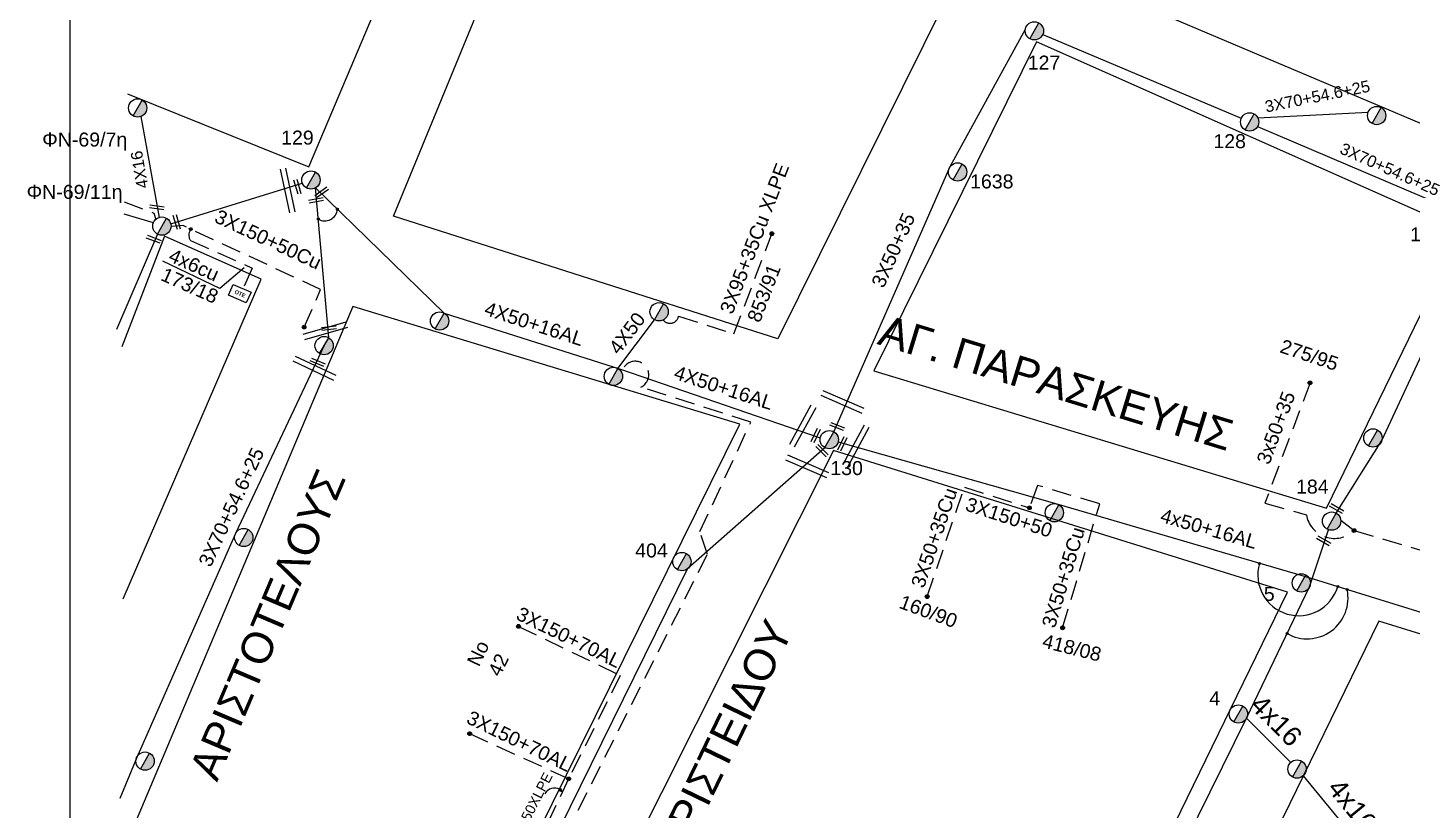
# Model space of a CAD drawing. Header units: millimetres. Extents: x 1421 to 7149, y 887 to 1917.
# Drawn here: x 5032.8 to 5211.1, y 1038.7 to 1139.5 of the extents above; entities that cross this region are included whole.
import ezdxf
from ezdxf.enums import TextEntityAlignment as Align

# ---------------------------------------------------------------- set-up
doc = ezdxf.new("R2010")
doc.units = ezdxf.units.MM
doc.linetypes.add('DASHED', pattern=[19.05, 12.7, -6.35])
for name, color, linetype in [('4 X 50 + 13.5', 7, 'SYN_LINE'), ('Pillar OTE', 7, 'Continuous'), ('Άγνωστα', 7, 'Continuous'), ('Γυμνά εναέρια ΧΤ (3Φ) 4x50AL', 7, 'Continuous'), ('Γυμνά εναέρια ΧΤ και ΦΟΠ (3Φ)   4x50+16AL', 7, 'Continuous'), ('Εναέρια παροχή ΧΤ 4x16', 7, 'SYN_LINE'), ('Επιγραφές - Σχήματα', 7, 'Continuous'), ('Καλωδια Χ.Τ 3x95+35', 7, 'DASHED'), ('Καλωδια Χ.Τ. 3x50+35', 7, 'Continuous'), ('Καλώδια ΧΤ   3x150+50CU', 7, 'DASHED'), ('Καλώδια ΧΤ   3x150+70AL', 7, 'DASHED'), ('Καλώδια ΧΤ   3x150AL+50CU', 7, 'DASHED'), ('Μηχανική τομή', 7, 'Continuous'), ('Στύλος ΦΜ', 7, 'Continuous'), ('Στύλος ΦΜ @ 1', 7, 'Continuous'), ('Συνδέσεις', 7, 'Continuous'), ('Συνεστραμμένα ΧΤ   3x70+54.6+25 AL', 7, 'SYN_LINE'), ('Συνεστραμμένα ΧΤ   4x120+25 AL', 7, 'SYN_LINE'), ('Τομή', 7, 'Continuous'), ('Υπόβαθρο ΔΕΗ', 7, 'Continuous'), ('Υπόγεια καλώδια Παροχών ΧΤ   4x50AL', 7, 'DASHED'), ('Υπόγεια καλώδια Παροχών ΧΤ   4x6', 7, 'DASHED')]:
    doc.layers.add(name, color=color, linetype=linetype)
doc.styles.add('arial', font='arial.ttf')
doc.styles.get("Standard").update_dxf_attribs({"font": 'arial.ttf'})
doc.linetypes.add('SYN_LINE', pattern='A,0.5,-0.0001,["/\\/\\/\\/",Standard,S=0.1,R=0,X=0,Y=-0.05],-0.25', length=0.7501)
doc.dimstyles.new('ISO-25', dxfattribs={"dimtxt": 2.5, "dimasz": 2.5, "dimexe": 1.25, "dimexo": 0.625, "dimtad": 1, "dimtxsty": 'Standard', "dimcen": 2.5, "dimadec": 0, "dimazin": 0, "dimtfac": 1, "dimtmove": 0, "dimatfit": 3, "dimfxl": 1, "dimarcsym": 0})

# ---------------------------------------------------------------- blocks, each defined once
blk = doc.blocks.new('ΥΠΑΡΧΩΝ ΤΣΙΜΕΝΤΕΝΙΟΣ ΣΤΥΛΟΣ')
at = {"layer": 'Στύλος ΦΜ'}
blk.add_hatch(color=256, dxfattribs=at).paths.add_polyline_path([(-1.29, -2.28, 0.574793), (2.62, 0, 0.268822), (1.3, 2.27)])
blk.add_line((-1.29, -2.28), (1.3, 2.27), dxfattribs=at)
blk.add_circle((0, 0), 2.62, dxfattribs=at)
at = {"layer": 'Στύλος ΦΜ', "flags": 4}
for tag, p in [('ΑΡΙΘΜΟΣ', (-4.68, 8.05)), ('ΤΥΠΟΣ', (-4.91, 3.03))]:
    blk.add_attdef(tag, p, '', height=4, dxfattribs=at)
blk = doc.blocks.new('_ΣΥΝΔΕΣΗ')
at = {"layer": 'Συνδέσεις', "linetype": 'SYN_LINE', "ltscale": 40}
blk.add_hatch(color=256, dxfattribs=at).paths.add_polyline_path([(0.5, -0.01, 1), (-0.5, -0.01, 1)])
at = {"layer": 'Συνδέσεις'}
blk.add_circle((0, -0.01), 0.5, dxfattribs=at)
blk = doc.blocks.new('ΜΗΧΑΝΙΚΗ ΤΟΜΗ')
at = {"layer": 'Μηχανική τομή', "ltscale": 40}
for p, q in [((-3.67, 1.17), (3.91, 1.17)), ((3.91, -0.38), (-3.67, -0.38))]:
    blk.add_line(p, q, dxfattribs=at)
blk = doc.blocks.new('ΤΟΜΗ')
at = {"layer": 'Τομή', "ltscale": 40}
for p, q in [((10.95, 0.22), (-12.13, 0.22)), ((10.95, -2.57), (-12.13, -2.57))]:
    blk.add_line(p, q, dxfattribs=at)
blk = doc.blocks.new('TSONTA XT1')
at = {"ltscale": 40}
h = blk.add_hatch(color=256, dxfattribs=at)
h.dxf.hatch_style = 1
h.paths.add_polyline_path([(595.96, 2487.66), (597.07, 2488.77), (595.96, 2489.87), (594.85, 2488.77)])
blk.add_lwpolyline([(594.85, 2488.77), (595.96, 2489.87), (597.07, 2488.77), (595.96, 2487.66)], close=True, dxfattribs=at)
blk = doc.blocks.new('PILLAR ΟΤΕ')
at = {"layer": 'Pillar OTE', "ltscale": 40}
blk.add_lwpolyline([(-3.31, 2.02), (3.39, 2.02), (3.39, -1.99), (-3.31, -1.99)], close=True, dxfattribs=at)
at = {"layer": 'Pillar OTE', "insert": (-1.81, 0.71), "char_height": 1.3575, "width": 109.961, "attachment_point": 1}
blk.add_mtext('{\\fArial|b1|i0|c161|p34;OTE}', dxfattribs=at)

msp = doc.modelspace()

# ---------------------------------------------------------------- hatches: boundary and pattern name
at = {"lineweight": -3, "ltscale": 0.1}
h = msp.add_hatch(color=256, dxfattribs=at)
h.paths.add_polyline_path([(5101.44, 1041.52), (5101.29, 1041.36), (5101.62, 1041.06)])
h.paths.add_polyline_path([(5101.29, 1041.36), (5101.15, 1041.21), (5101.62, 1041.06)])

# ---------------------------------------------------------------- linework, layer by layer
msp.add_lwpolyline([(5038.25, 1899.55), (6989.1, 1899.55), (6989.1, 911.99), (5038.25, 911.99)], close=True, dxfattribs=at)
for points in [[(5101.29, 1041.36), (5101.62, 1041.06), (5101.44, 1041.52), (5101.29, 1041.36)], [(5101.29, 1041.36), (5101.62, 1041.06), (5101.15, 1041.21), (5101.29, 1041.36)]]:
    msp.add_lwpolyline(points, dxfattribs=at)
msp.add_arc((5100.6, 1040.18), 1.38, 59.6337, 152.3008, dxfattribs=at)
at = {"layer": '4 X 50 + 13.5', "color": 5, "lineweight": -3, "ltscale": 20}
msp.add_lwpolyline([(5086.54, 1008.98), (5097.07, 1027.85), (5117.8, 1069.86), (5135.41, 1085.4)], dxfattribs=at)
at = {"layer": 'Γυμνά εναέρια ΧΤ (3Φ) 4x50AL', "color": 30, "lineweight": -3, "ltscale": 0.2}
msp.add_lwpolyline([(5108.78, 1095.6), (5113.5, 1101.87)], dxfattribs=at)
at = {"layer": 'Γυμνά εναέρια ΧΤ και ΦΟΠ (3Φ)   4x50+16AL', "color": 30, "lineweight": -3, "ltscale": 0.2}
msp.add_lwpolyline([(5069.84, 1118.85), (5086.39, 1102.73), (5109.12, 1095.49), (5134.84, 1086.67)], dxfattribs=at)
at = {"layer": 'Γυμνά εναέρια ΧΤ και ΦΟΠ (3Φ)   4x50+16AL', "color": 133, "lineweight": -3, "ltscale": 0.1}
msp.add_lwpolyline([(5137.13, 1086.13), (5165.29, 1078.16), (5197.75, 1068.67), (5235.43, 1056.99), (5265.84, 1046.22)], dxfattribs=at)
at = {"layer": 'Εναέρια παροχή ΧΤ 4x16', "color": 3, "linetype": 'Continuous', "lineweight": -3, "ltscale": 0.2}
for points in [[(5047.33, 1128.05), (5049.7, 1115.05)], [(5051.19, 1114.21), (5068.13, 1119.47)], [(5048.95, 1114.37), (5045.2, 1115.46)]]:
    msp.add_lwpolyline(points, dxfattribs=at)
at = {"layer": 'Εναέρια παροχή ΧΤ 4x16', "color": 7, "lineweight": -3, "ltscale": 10}
for points in [[(5189.75, 1050.58), (5195.42, 1044.85)], [(5197.04, 1043.15), (5205.49, 1032.83)]]:
    msp.add_lwpolyline(points, dxfattribs=at)
at = {"layer": 'Καλωδια Χ.Τ 3x95+35', "color": 30, "lineweight": -3, "ltscale": 0.2}
msp.add_lwpolyline([(5114.61, 1101.84, 0.639605), (5116.59, 1102.33), (5123.7, 1100.06), (5128.61, 1112.95)], format="xyb", dxfattribs=at)
at = {"layer": 'Καλωδια Χ.Τ. 3x50+35', "color": 85, "lineweight": -3, "ltscale": 0.1}
msp.add_lwpolyline([(5136.58, 1087.45), (5151.58, 1121.62), (5161.25, 1139.28)], dxfattribs=at)
at = {"layer": 'Καλωδια Χ.Τ. 3x50+35', "color": 30, "linetype": 'DASHED', "lineweight": -3, "ltscale": 0.2}
msp.add_lwpolyline([(5197.91, 1093.73), (5192.1, 1078.23), (5197.44, 1076.75, 0.597478), (5203.59, 1074.72)], format="xyb", dxfattribs=at)
at = {"layer": 'Καλωδια Χ.Τ. 3x50+35', "color": 133, "linetype": 'DASHED', "lineweight": -3, "ltscale": 0.2}
msp.add_lwpolyline([(5166.05, 1062.19), (5170.82, 1078.18), (5162.82, 1080.54), (5161.77, 1077.66)], dxfattribs=at)
at = {"layer": 'Καλώδια ΧΤ   3x150+50CU', "color": 30, "lineweight": -3, "ltscale": 0.2}
msp.add_lwpolyline([(5069.3, 981.12), (5077.88, 977.26), (5088.23, 999.49), (5085.6, 1000.6), (5088.37, 1007.05), (5088.17, 1008.13), (5120.31, 1071.66), (5119.33, 1074.59), (5125.9, 1088.7), (5111.74, 1093.2, 1.681927), (5109.28, 1095.02)], format="xyb", dxfattribs=at)
at = {"layer": 'Καλώδια ΧΤ   3x150+50CU', "color": 133, "lineweight": -3, "ltscale": 0.2}
for points in [[(5148.6, 1066.22), (5153.41, 1080.3)], [(5153.41, 1080.3), (5161.77, 1077.66)]]:
    msp.add_lwpolyline(points, dxfattribs=at)
at = {"layer": 'Καλώδια ΧΤ   3x150+70AL', "color": 5, "lineweight": -3, "ltscale": 0.2}
msp.add_lwpolyline([(5095.97, 1062.38), (5109.07, 1056.07), (5102.43, 1042.74), (5089.68, 1048.56)], dxfattribs=at)
msp.add_lwpolyline([(5102.43, 1042.74), (5096.93, 1031.27, 0.858759), (5096.27, 1029.94)], format="xyb", dxfattribs=at)
at = {"layer": 'Καλώδια ΧΤ   3x150AL+50CU', "color": 50, "lineweight": -3, "ltscale": 0.2}
for points in [[(5045.18, 1117.04), (5049, 1115.62), (5049.26, 1114.8)], [(5068.36, 1100.93), (5070.49, 1105.76), (5052.79, 1113.99), (5051.22, 1113.87)]]:
    msp.add_lwpolyline(points, dxfattribs=at)
at = {"layer": 'Καλώδια ΧΤ   3x150AL+50CU', "color": 30, "lineweight": -3, "ltscale": 0.2}
msp.add_lwpolyline([(5201.86, 1076.08), (5203.59, 1074.72), (5251.49, 1060.63, 0.522212), (5257.31, 1057.94), (5271.79, 1053.17), (5274.36, 1059.55), (5280.59, 1056.97), (5292.47, 1086.53), (5291.89, 1088.24), (5299.06, 1104.79), (5307.3, 1101.6)], format="xyb", dxfattribs=at)
at = {"layer": 'Συνεστραμμένα ΧΤ   3x70+54.6+25 AL', "color": 85, "lineweight": -3, "ltscale": 20}
for points in [[(5163.49, 1138.6), (5189.06, 1127.84)], [(5191.15, 1126.75), (5219.25, 1114.79)]]:
    msp.add_lwpolyline(points, dxfattribs=at)
at = {"layer": 'Συνεστραμμένα ΧΤ   3x70+54.6+25 AL', "color": 85, "lineweight": -3, "ltscale": 15}
msp.add_lwpolyline([(5191.19, 1127.88), (5205.4, 1128.62)], dxfattribs=at)
at = {"layer": 'Συνεστραμμένα ΧΤ   3x70+54.6+25 AL', "color": 30, "lineweight": -3, "ltscale": 20}
msp.add_lwpolyline([(5071.53, 1099.57), (5069.84, 1118.85)], dxfattribs=at)
at = {"layer": 'Συνεστραμμένα ΧΤ   3x70+54.6+25 AL', "color": 4, "lineweight": -3, "ltscale": 15}
msp.add_lwpolyline([(5049.46, 1112.9), (5044.2, 1100.63)], dxfattribs=at)
at = {"layer": 'Συνεστραμμένα ΧΤ   3x70+54.6+25 AL', "color": 27, "linetype": 'SYN_LINE', "lineweight": -3, "ltscale": 20}
msp.add_lwpolyline([(5070.94, 1098.54), (5059.53, 1074.33), (5046.81, 1045.5), (5044.61, 1040.2)], dxfattribs=at)
at = {"layer": 'Συνεστραμμένα ΧΤ   3x70+54.6+25 AL', "color": 2, "lineweight": -3, "ltscale": 20}
msp.add_lwpolyline([(5152.43, 974.91), (5189.75, 1050.58), (5197.85, 1067.47)], dxfattribs=at)
at = {"layer": 'Συνεστραμμένα ΧΤ   4x120+25 AL', "color": 30, "lineweight": -3, "ltscale": 13}
msp.add_lwpolyline([(5201.27, 1076.96), (5207.14, 1086.33), (5219.8, 1113.45)], dxfattribs=at)
at = {"layer": 'Συνεστραμμένα ΧΤ   4x120+25 AL', "color": 30, "lineweight": -3, "ltscale": 20}
msp.add_lwpolyline([(5197.85, 1067.47), (5200.31, 1074.82)], dxfattribs=at)
at = {"layer": 'Υπόβαθρο ΔΕΗ', "lineweight": -3, "ltscale": 0.2}
for points in [[(5167.05, 1146.29), (5221.96, 1123.02), (5240.7, 1160.26), (5187.92, 1190.06), (5167.05, 1146.29)], [(5045.63, 1130.98), (5068.95, 1121.58), (5088.84, 1168.59), (5045.9, 1187.06)], [(5079.87, 1115.23), (5099.8, 1163.68), (5150.78, 1142.6), (5129.35, 1099.41), (5079.87, 1115.23)], [(5200.03, 1077.59), (5217.42, 1113.35), (5162.7, 1137.67), (5141.75, 1095.3), (5200.03, 1077.59)], [(5045.07, 1065.91), (5062.85, 1107.08), (5050.37, 1112.65), (5044.89, 1098.39)], [(5045.01, 1024.45), (5085.43, 1009.41), (5124.47, 1088.42), (5074.63, 1103.58), (5045.24, 1033.82)], [(5154.6, 983.86), (5195.01, 1066.8), (5136.56, 1085.03), (5096.64, 1005.66), (5154.6, 983.86)], [(5166.15, 979.84), (5253.04, 946.84), (5282.03, 1039.8), (5206.76, 1063.06), (5166.15, 979.84)]]:
    msp.add_lwpolyline(points, dxfattribs=at)
at = {"layer": 'Υπόβαθρο ΔΕΗ', "lineweight": -3}
for centre, radius, start, end in [((5071.03, 1116.23), 1.62, 238.8788, 356.2332), ((5196.44, 1069.02), 5.26, 163.6841, 343.3294), ((5197.54, 1066.05), 5.27, 240.7368, 11.8122)]:
    msp.add_arc(centre, radius, start, end, dxfattribs=at)
at = {"layer": 'Υπόγεια καλώδια Παροχών ΧΤ   4x6', "color": 2, "linetype": 'DASHED', "ltscale": 0.2}
msp.add_lwpolyline([(5053.66, 1113.34, 0.273129), (5053.72, 1112.08), (5061.67, 1108.53), (5060.49, 1105.88)], format="xyb", dxfattribs=at)

# ---------------------------------------------------------------- block references
at = {"layer": 'Pillar OTE', "xscale": 0.375, "yscale": 0.375, "zscale": 0.375, "rotation": 336}
msp.add_blockref('PILLAR ΟΤΕ', (5060.06, 1105.23), dxfattribs=at)
at = {"layer": 'Μηχανική τομή', "lineweight": -3}
for p, xscale, yscale, zscale, rotation in [((5067.4, 1119), 0.2500000000013105, 0.2500000000013105, 0.2500000000013105, 285.9948758133941), ((5070.64, 1118.17), 0.2500000000012118, 0.2500000000012118, 0.2500000000012118, 35.29367260300471), ((5049.35, 1116.27), 0.2500000000015019, 0.2500000000015019, 0.2500000000015019, 352.5502291379933), ((5069.89, 1117.16), 0.2500000000008831, 0.2500000000008831, 0.2500000000008831, 10.42614839186052), ((5051.86, 1114.46), 0.2500000000013104, 0.2500000000013104, 0.2500000000013104, 285.9948758133941), ((5048.93, 1112.16), 0.2500000000011615, 0.2500000000011615, 0.2500000000011615, 339.5900357142816), ((5071.53, 1100.69), 0.2500000000009013, 0.2500000000009013, 0.2500000000009013, 6.346490625633802), ((5070.04, 1096.31), 0.2500000000010019, 0.2500000000010019, 0.2500000000010019, 337.9745878955449), ((5134.31, 1086.91), 0.2500000000009264, 0.2500000000009264, 0.2500000000009264, 64.220321430618), ((5136.94, 1088.05), 0.2500000000006847, 0.2500000000006847, 0.2500000000006847, 338.9847896263936), ((5137.75, 1085.81), 0.2500000000009264, 0.2500000000009264, 0.2500000000009264, 64.220321430618), ((5134.97, 1084.97), 0.250000000000679, 0.250000000000679, 0.250000000000679, 314.7516931036644), ((5201.43, 1077.63), 0.2500000000018978, 0.2500000000018978, 0.2500000000018978, 150.4656169110368), ((5199.74, 1073.46), 0.2500000000018978, 0.2500000000018978, 0.2500000000018978, 150.4656169110368)]:
    msp.add_blockref('ΜΗΧΑΝΙΚΗ ΤΟΜΗ', p, dxfattribs=dict(at, xscale=xscale, yscale=yscale, zscale=zscale, rotation=rotation))
at = {"layer": 'Στύλος ΦΜ @ 1', "lineweight": -3, "ltscale": 40}
ref = msp.add_blockref('ΥΠΑΡΧΩΝ ΤΣΙΜΕΝΤΕΝΙΟΣ ΣΤΥΛΟΣ', (5162.41, 1139.08), dxfattribs=dict(at, xscale=0.4499999999998181, yscale=0.4499999999998181, zscale=0.4499999999998181))
ref.add_attrib('ΑΡΙΘΜΟΣ', '127', (5161.55, 1134.09), dxfattribs={"layer": 'Στύλος ΦΜ', "height": 1.8, "flags": 4})
at = {"layer": 'Στύλος ΦΜ @ 1', "lineweight": -3, "ltscale": 40, "xscale": 0.4499999999998181, "yscale": 0.4499999999998181, "zscale": 0.4499999999998181}
for p in [(5046.92, 1129.15), (5206.49, 1128.17), (5050.04, 1113.93), (5114.08, 1102.9), (5085.81, 1101.71), (5070.94, 1098.54), (5108.19, 1094.58), (5206.01, 1086.65), (5164.98, 1077.02), (5060.59, 1073.83), (5047.88, 1045.03), (5196.24, 1044.01)]:
    msp.add_blockref('ΥΠΑΡΧΩΝ ΤΣΙΜΕΝΤΕΝΙΟΣ ΣΤΥΛΟΣ', p, dxfattribs=at)
at = {"layer": 'Στύλος ΦΜ @ 1', "lineweight": -3, "ltscale": 40}
ref = msp.add_blockref('ΥΠΑΡΧΩΝ ΤΣΙΜΕΝΤΕΝΙΟΣ ΣΤΥΛΟΣ', (5190.14, 1127.35), dxfattribs=dict(at, xscale=0.4499999999998181, yscale=0.4499999999998181, zscale=0.4499999999998181))
ref.add_attrib('ΑΡΙΘΜΟΣ', '128', (5185.46, 1123.97), dxfattribs={"layer": 'Στύλος ΦΜ', "height": 1.8, "flags": 4})
ref = msp.add_blockref('ΥΠΑΡΧΩΝ ΤΣΙΜΕΝΤΕΝΙΟΣ ΣΤΥΛΟΣ', (5069.24, 1119.87), dxfattribs=dict(at, xscale=0.4499999999998181, yscale=0.4499999999998181, zscale=0.4499999999998181))
ref.add_attrib('ΑΡΙΘΜΟΣ', '129', (5065.4, 1124.43), dxfattribs={"layer": 'Στύλος ΦΜ', "height": 1.8, "flags": 4})
ref = msp.add_blockref('ΥΠΑΡΧΩΝ ΤΣΙΜΕΝΤΕΝΙΟΣ ΣΤΥΛΟΣ', (5152.52, 1120.91), dxfattribs=dict(at, xscale=0.4499999999998181, yscale=0.4499999999998181, zscale=0.4499999999998181))
ref.add_attrib('ΑΡΙΘΜΟΣ', '1638', (5154.13, 1118.79), dxfattribs={"layer": 'Στύλος ΦΜ', "height": 1.8, "flags": 4})
ref = msp.add_blockref('ΥΠΑΡΧΩΝ ΤΣΙΜΕΝΤΕΝΙΟΣ ΣΤΥΛΟΣ', (5218.66, 1113.76), dxfattribs=dict(at, xscale=0.4499999999998181, yscale=0.4499999999998181, zscale=0.4499999999998181))
ref.add_attrib('ΑΡΙΘΜΟΣ', '1279', (5210.8, 1111.97), dxfattribs={"layer": 'Στύλος ΦΜ', "height": 1.8, "flags": 4})
ref = msp.add_blockref('ΥΠΑΡΧΩΝ ΤΣΙΜΕΝΤΕΝΙΟΣ ΣΤΥΛΟΣ', (5135.99, 1086.43), dxfattribs=dict(at, xscale=0.4499999999998181, yscale=0.4499999999998181, zscale=0.4499999999998181))
ref.add_attrib('ΑΡΙΘΜΟΣ', '130', (5136.13, 1081.87), dxfattribs={"layer": 'Στύλος ΦΜ', "height": 1.8, "flags": 4})
ref = msp.add_blockref('ΥΠΑΡΧΩΝ ΤΣΙΜΕΝΤΕΝΙΟΣ ΣΤΥΛΟΣ', (5200.69, 1075.94), dxfattribs=dict(at, xscale=0.4499999999998181, yscale=0.4499999999998181, zscale=0.4499999999998181))
ref.add_attrib('ΑΡΙΘΜΟΣ', '184', (5196.11, 1079.48), dxfattribs={"layer": 'Στύλος ΦΜ', "height": 1.8, "flags": 4})
ref = msp.add_blockref('ΥΠΑΡΧΩΝ ΤΣΙΜΕΝΤΕΝΙΟΣ ΣΤΥΛΟΣ', (5117.01, 1070.73), dxfattribs=dict(at, xscale=0.4499999999998181, yscale=0.4499999999998181, zscale=0.4499999999998181))
ref.add_attrib('ΑΡΙΘΜΟΣ', '404', (5111, 1071.26), dxfattribs={"layer": 'Στύλος ΦΜ', "height": 1.8, "flags": 4})
ref = msp.add_blockref('ΥΠΑΡΧΩΝ ΤΣΙΜΕΝΤΕΝΙΟΣ ΣΤΥΛΟΣ', (5196.79, 1067.98), dxfattribs=dict(at, xscale=0.4499999999998181, yscale=0.4499999999998181, zscale=0.4499999999998181))
ref.add_attrib('ΑΡΙΘΜΟΣ', '5', (5191.96, 1065.67), dxfattribs={"layer": 'Στύλος ΦΜ', "height": 1.8, "flags": 4})
ref = msp.add_blockref('ΥΠΑΡΧΩΝ ΤΣΙΜΕΝΤΕΝΙΟΣ ΣΤΥΛΟΣ', (5188.69, 1051.1), dxfattribs=dict(at, xscale=0.4499999999998181, yscale=0.4499999999998181, zscale=0.4499999999998181))
ref.add_attrib('ΑΡΙΘΜΟΣ', '4', (5184.93, 1052.22), dxfattribs={"layer": 'Στύλος ΦΜ', "height": 1.8, "flags": 4})
at = {"layer": 'Συνδέσεις', "lineweight": -3}
for p, xscale, yscale, zscale in [((5070.19, 1114.85), 0.25, 0.25, 0.25), ((5072.64, 1116.13), 0.25, 0.25, 0.25), ((5128.61, 1112.96), 0.4777242751392805, 0.4777242751392805, 0.4777242751392805), ((5068.36, 1100.93), 0.4777242751392805, 0.4777242751392805, 0.4777242751392805), ((5197.91, 1093.74), 0.4777242751392805, 0.4777242751392805, 0.4777242751392805), ((5161.77, 1077.66), 0.4777242751392805, 0.4777242751392805, 0.4777242751392805), ((5203.59, 1074.72), 0.4777242751392805, 0.4777242751392805, 0.4777242751392805), ((5191.39, 1070.5), 0.25, 0.25, 0.25), ((5148.6, 1066.22), 0.4777242751392805, 0.4777242751392805, 0.4777242751392805), ((5201.48, 1067.51), 0.25, 0.25, 0.25), ((5202.7, 1067.13), 0.25, 0.25, 0.25), ((5095.97, 1062.39), 0.4777242751392805, 0.4777242751392805, 0.4777242751392805), ((5166.05, 1062.2), 0.4777242751392805, 0.4777242751392805, 0.4777242751392805), ((5194.96, 1061.46), 0.25, 0.25, 0.25), ((5089.68, 1048.57), 0.4777242751392805, 0.4777242751392805, 0.4777242751392805), ((5102.43, 1042.75), 0.4777242751392805, 0.4777242751392805, 0.4777242751392805)]:
    msp.add_blockref('_ΣΥΝΔΕΣΗ', p, dxfattribs=dict(at, xscale=xscale, yscale=yscale, zscale=zscale))
at = {"layer": 'Συνδέσεις', "xscale": 0.2, "yscale": 0.2, "zscale": 0.2, "rotation": 335.0605775823314}
msp.add_blockref('TSONTA XT1', (4735.8, 712.46), dxfattribs=at)
at = {"layer": 'Τομή', "lineweight": -3}
for p, xscale, yscale, zscale, rotation in [((5065.9, 1118.6), 0.2500000000002653, 0.2500000000002653, 0.2500000000002653, 102.0369614386971), ((5071.05, 1100.15), 0.2500000000004879, 0.2500000000004879, 0.2500000000004879, 195.9461507079809), ((5069.41, 1095.45), 0.2500000000000632, 0.2500000000000632, 0.2500000000000632, 154.8843814912343), ((5137.42, 1091.1), 0.2500000000000193, 0.2500000000000193, 0.2500000000000193, 156.4699702599604), ((5132.79, 1087.94), 0.2499999999996325, 0.2499999999996325, 0.2499999999996325, 241.4530208862151), ((5139.65, 1085.38), 0.2499999999996325, 0.2499999999996325, 0.2499999999996325, 241.4530208862151), ((5132.87, 1082.81), 0.2500000000000193, 0.2500000000000193, 0.2500000000000193, 156.4699702599604)]:
    msp.add_blockref('ΤΟΜΗ', p, dxfattribs=dict(at, xscale=xscale, yscale=yscale, zscale=zscale, rotation=rotation))

# ---------------------------------------------------------------- texts
at = {"lineweight": -3, "ltscale": 40, "char_height": 4, "width": 64.8866, "attachment_point": 1, "style": 'arial'}
for s, insert, rotation in [('ΑΓ. ΠΑΡΑΣΚΕΥΗΣ', (5143.22, 1102.59), 343), ('ΑΡΙΣΤΟΤΕΛΟΥΣ', (5053.46, 1043.81), 67), ('ΑΡΙΣΤΕΙΔΟΥ', (5113.45, 1033.97), 64.1643)]:
    msp.add_mtext(s, dxfattribs=dict(at, insert=insert, rotation=rotation))
at = {"layer": 'Άγνωστα', "lineweight": -3, "ltscale": 0.1}
for s, rotation, p in [('275/95', 341.5077, (5197.83, 1097.34)), ('3x50+35', 69.4624, (5193.52, 1087.97)), ('4x50+16AL', 343.9329, (5184.89, 1074.97))]:
    msp.add_text(s, height=1.8, rotation=rotation, dxfattribs=at).set_placement(p, align=Align.MIDDLE_CENTER)
at = {"layer": 'Άγνωστα', "color": 7, "lineweight": -3, "width": 20.7581, "attachment_point": 1}
for s, insert, char_height, rotation in [('3X70+54.6+25', (5191.97, 1130.03), 1.5, 11.3947), ('4X16', (5046.83, 1118.66), 1.5, 100), ('3X70+54.6+25', (5202.23, 1124.73), 1.5, 336), ('3X95+35Cu XLPE', (5121.85, 1103.11), 1.8, 69), ('3X150+50Cu', (5057.43, 1116.15), 1.8, 335), ('3X50+35', (5141.35, 1106.57), 1.8, 66), ('853/91', (5125.36, 1102.03), 1.8, 69), ('4X50+16AL', (5091.99, 1104.25), 1.8, 342), ('4X50', (5107.46, 1098.34), 1.8, 53), ('4X50+16AL', (5116.4, 1096.02), 1.8, 342), ('3X70+54.6+25', (5054.68, 1070.65), 1.8, 65), ('3X50+35Cu', (5146.47, 1067.78), 1.8, 71), ('3X150+50', (5153.94, 1079.07), 1.8, 342), ('3X50+35Cu', (5163.32, 1062.58), 1.8, 73), ('3X150+70AL', (5096.3, 1064.99), 1.8, 334), ('160/90', (5145.47, 1066.49), 1.8, 339.678), ('418/08', (5163.74, 1061.45), 1.8, 345.8985), ('3X150+70AL', (5089.91, 1051.62), 1.8, 334), ('3X150+50XLPE', (5093.37, 1032.16), 1.3, 63)]:
    msp.add_mtext(s, dxfattribs=dict(at, insert=insert, char_height=char_height, rotation=rotation))
at = {"layer": 'Άγνωστα', "color": 7, "lineweight": -3, "char_height": 1.8, "width": 1.8, "attachment_point": 1}
for s, insert in [('ΦΝ-69/7η', (5034.63, 1125.98)), ('ΦΝ-69/11η', (5032.62, 1119.24))]:
    msp.add_mtext(s, dxfattribs=dict(at, insert=insert))
at = {"layer": 'Άγνωστα', "color": 7, "lineweight": -3}
note = msp.add_mtext_dynamic_manual_height_columns('No ', width=1.8, gutter_width=1.88, heights=[0.0453, 0], dxfattribs=dict(at, insert=(5087.67, 1054.53), char_height=1.8, attachment_point=1, rotation=64.4834))
for column, words in zip(note.columns.linked_columns, ['42']):
    column.text = words
at = {"layer": 'Υπόβαθρο ΔΕΗ', "lineweight": -3, "ltscale": 0.1}
for rotation, p in [(314.6796, (5193.58, 1050.26)), (309.3062, (5203.39, 1039.34))]:
    msp.add_text('4x16', height=2.5, rotation=rotation, dxfattribs=at).set_placement(p, align=Align.MIDDLE_CENTER)
at = {"layer": 'Υπόγεια καλώδια Παροχών ΧΤ   4x50AL', "color": 7, "ltscale": 0.2, "char_height": 1.8, "attachment_point": 1, "rotation": 336}
for s, insert in [('4x6cu', (5051.48, 1111.13)), ('173/18', (5050.49, 1108.67))]:
    msp.add_mtext_dynamic_manual_height_columns(s, width=1.8, gutter_width=12.5, heights=[0.118], dxfattribs=dict(at, insert=insert))

# ---------------------------------------------------------------- leaders
at = {"layer": 'Επιγραφές - Σχήματα'}
msp.add_leader([(5060.65, 1108.57), (5057.5, 1105.91), (5050.18, 1109.41)], dimstyle='ISO-25', override={"dimasz": 0.5, "dimgap": 0.625, "dimtad": 0}, dxfattribs=at)

doc.saveas('drawing.dxf')
